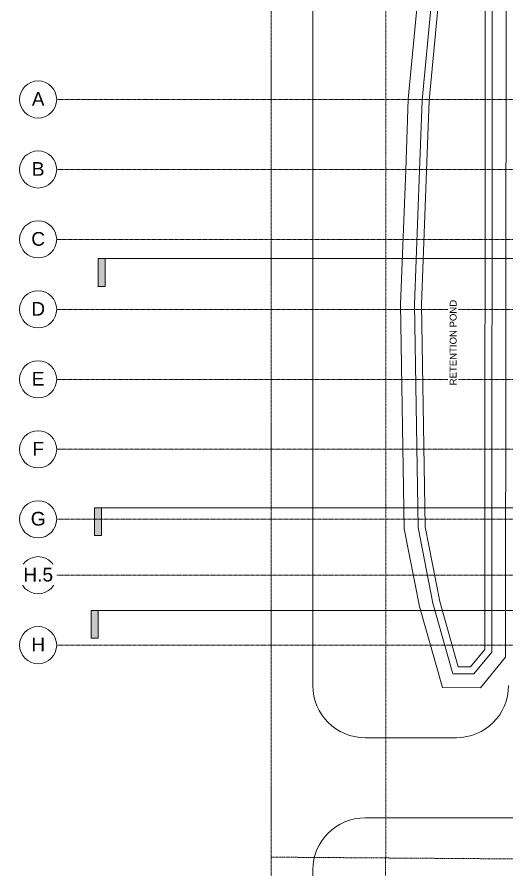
# Model space of a CAD drawing. Header units: inches. Extents: x 19712 to 27543, y -26063 to -18659.
# Drawn here: x 19712 to 21402, y -23559 to -20618 of the extents above; entities that cross this region are included whole.
import ezdxf

# ---------------------------------------------------------------- set-up
doc = ezdxf.new("R2010")
doc.units = ezdxf.units.IN
doc.header["$MEASUREMENT"] = 0
for name, pattern in [('Center 1_4_', [0.53125, 0.25, -0.09375, 0.09375, -0.09375]), ('Grid Line 1_2_', [0.875, 0.5, -0.125, 0.125, -0.125]), ('IMPORT-CENTER2 _2_', [6.328125, 4.21875, -0.703125, 0.703125, -0.703125])]:
    doc.linetypes.add(name, pattern=pattern)
for name, color, linetype, lineweight in [('A-DETL', 90, 'Continuous', 9), ('BMP', 80, 'Continuous', 9), ('EOP-EX', 125, 'Continuous', 9), ('EOP-PR', 4, 'Continuous', 9), ('G-ANNO-SYMB', 111, 'Continuous', 9), ('G-ANNO-TEXT', 231, 'Continuous', 9), ('PROP', 3, 'Center 1_4_', 9), ('S-GRID', 1, 'Continuous', 9), ('S-GRID-IDEN', 1, 'Continuous', 9)]:
    doc.layers.add(name, color=color, linetype=linetype, lineweight=lineweight)
doc.styles.add('Arial', font='arial.ttf', dxfattribs={"height": 47.209581})
doc.styles.add('Arial_2', font='arial.ttf', dxfattribs={"height": 23.60479})

# ---------------------------------------------------------------- blocks, each defined once
blk = doc.blocks.new('Grid - Grid Head - Circle-14747-Site Plan - Phase 1')
at = {"layer": 'S-GRID-IDEN'}
blk.add_circle((0, 0), 0.25, dxfattribs=at)
blk = doc.blocks.new('Section - 3_32_ x 3_8_-18514-Site Plan - Phase 1')
at = {"layer": 'G-ANNO-SYMB'}
blk.add_hatch(color=256, dxfattribs=at).paths.add_polyline_path([(0, 0.375), (0, 0), (-0.09375, 0), (-0.09375, 0.375)], flags=0)
for p, q in [((0, 0.375), (-0.09375, 0.375)), ((-0.09375, 0.375), (-0.09375, 0)), ((0, 0), (0, 0.375)), ((-0.09375, 0), (0, 0))]:
    blk.add_line(p, q, dxfattribs=at)

msp = doc.modelspace()

# ---------------------------------------------------------------- linework, layer by layer
at = {"layer": 'A-DETL', "linetype": 'IMPORT-CENTER2 _2_'}
msp.add_line((20588.2, -26063.3), (20588.2, -19045.2), dxfattribs=at)
at = {"layer": 'BMP'}
for p, q in [((21326.8, -19946.6), (21325.2, -22799.5)), ((21350.8, -19945), (21349.2, -22808.1)), ((21398.8, -19941.8), (21397.1, -22825.2)), ((21061.4, -20901.5), (21132.1, -20142.4)), ((21109.3, -20904.6), (21180, -20145.9)), ((21133.3, -20906.1), (21203.9, -20147.7)), ((21052.4, -21145.9), (21061.4, -20901.5)), ((21100.4, -21147.7), (21109.3, -20904.6)), ((21124.3, -21148.6), (21133.3, -20906.1)), ((21034.5, -21608.7), (21052.4, -21145.9)), ((21082.5, -21609.3), (21100.4, -21147.7)), ((21106.6, -21609.5), (21124.3, -21148.6)), ((21047.3, -22383.6), (21034.5, -21608.7)), ((21095.2, -22378.5), (21082.5, -21609.3)), ((21119.2, -22376), (21106.6, -21609.5)), ((21146.4, -22639.8), (21095.2, -22378.5)), ((21169.7, -22634.2), (21119.2, -22376)), ((21099.7, -22651), (21047.3, -22383.6)), ((21215.4, -22882.9), (21146.4, -22639.8)), ((21233.6, -22859.1), (21169.7, -22634.2)), ((21179.1, -22930.7), (21099.7, -22651)), ((21325.2, -22799.5), (21276.4, -22859.4)), ((21349.2, -22808.1), (21287.7, -22883.5)), ((21397.1, -22825.2), (21310.4, -22931.6)), ((21276.4, -22859.4), (21233.6, -22859.1)), ((21287.7, -22883.5), (21215.4, -22882.9)), ((21310.4, -22931.6), (21179.1, -22930.7))]:
    msp.add_line(p, q, dxfattribs=at)
at = {"layer": 'EOP-EX'}
for p, q in [((20732.2, -22923.5), (20732.2, -19909.2)), ((20732.2, -26063.3), (20732.2, -23559.5))]:
    msp.add_line(p, q, dxfattribs=at)
at = {"layer": 'EOP-PR'}
for p, q in [((20912.2, -23103.5), (21227.2, -23103.5)), ((23329.5, -23379.5), (20912.2, -23379.5))]:
    msp.add_line(p, q, dxfattribs=at)
for centre, start, end in [((20912.2, -22923.5), 180, 270), ((21227.2, -22923.5), 270, 360), ((20912.2, -23559.5), 90, 180)]:
    msp.add_arc(centre, 180, start, end, dxfattribs=at)
at = {"layer": 'G-ANNO-SYMB'}
for p, q in [((27093.1, -21451.1), (20015.9, -21451.1)), ((27080.5, -22310.5), (20003.3, -22310.5)), ((27068.8, -22664.4), (19991.5, -22664.4))]:
    msp.add_line(p, q, dxfattribs=at)
at = {"layer": 'PROP'}
for p, q in [((20984.2, -23518.2), (20984.2, -19045.2)), ((20588.2, -23515.3), (20984.2, -23518.2)), ((20983.5, -26063.3), (20983.2, -23518.2)), ((23352.2, -23535.5), (20984.2, -23518.2))]:
    msp.add_line(p, q, dxfattribs=at)
at = {"layer": 'S-GRID', "linetype": 'Grid Line 1_2_'}
for p, q in [((27542.7, -20902.6), (19849, -20902.6)), ((27542.7, -21143.8), (19849, -21143.8)), ((26875.5, -21385.1), (19849, -21385.1)), ((26875.5, -21626.3), (19849, -21626.3)), ((26875.5, -21867.6), (19849, -21867.6)), ((26875.5, -22108.8), (19849, -22108.8)), ((27542.7, -22350.1), (19849, -22350.1)), ((27542.7, -22784.3), (19849, -22784.3))]:
    msp.add_line(p, q, dxfattribs=at)

# ---------------------------------------------------------------- block references
at = {"layer": 'G-ANNO-SYMB', "extrusion": (0, 0, -1), "xscale": 255.9999999999999, "yscale": 255.9999999999999, "zscale": 255.9999999999999, "rotation": 180}
for p in [(-20015.9, -21451.1), (-20003.3, -22310.5), (-19991.5, -22664.4)]:
    msp.add_blockref('Section - 3_32_ x 3_8_-18514-Site Plan - Phase 1', p, dxfattribs=at)
at = {"layer": 'S-GRID-IDEN', "xscale": 255.9999999999999, "yscale": 255.9999999999999, "zscale": 255.9999999999999, "rotation": 89.99999999999982}
for p in [(19785, -20902.6), (19785, -21143.8), (19785, -21385.1), (19785, -21626.3), (19785, -21867.6), (19785, -22108.8), (19785, -22350.1), (19785, -22543.1), (19785, -22784.3)]:
    msp.add_blockref('Grid - Grid Head - Circle-14747-Site Plan - Phase 1', p, dxfattribs=at)

# ---------------------------------------------------------------- next in the draw order: texts
at = {"layer": 'G-ANNO-TEXT', "color": 7, "insert": (21204.3, -21888.3), "char_height": 23.605, "width": 350.496, "attachment_point": 1, "rotation": 90, "line_spacing_factor": 0.938532, "style": 'Arial_2', "bg_fill": 3, "box_fill_scale": 1.25, "bg_fill_color": 0, "bg_fill_transparency": 0}
msp.add_mtext('RETENTION POND', dxfattribs=at)
at = {"layer": 'S-GRID-IDEN', "attachment_point": 2, "line_spacing_factor": 0.938532, "style": 'Arial', "bg_fill": 3, "box_fill_scale": 1.25, "bg_fill_color": 0, "bg_fill_transparency": 0}
for s, insert, char_height, width in [('A', (19785.2, -20877.1), 47.2, 52.416), ('B', (19785.2, -21118.4), 47.2, 52.416), ('C', (19785.2, -21359.6), 47.2, 56.448), ('D', (19785.2, -21600.9), 47.2, 56.448), ('E', (19785.2, -21842.1), 47.2, 52.416), ('F', (19785.2, -22083.4), 47.2, 47.808), ('G', (19785.2, -22324.6), 47.2, 61.056), ('H.5', (19785.2, -22517.6), 47.21, 122.112), ('H', (19785.2, -22758.9), 47.2, 56.448)]:
    msp.add_mtext(s, dxfattribs=dict(at, insert=insert, char_height=char_height, width=width))

# ---------------------------------------------------------------- next in the draw order: linework, layer by layer
at = {"layer": 'S-GRID', "linetype": 'Grid Line 1_2_'}
msp.add_line((27542.7, -22543.1), (19849, -22543.1), dxfattribs=at)

doc.saveas('drawing.dxf')
